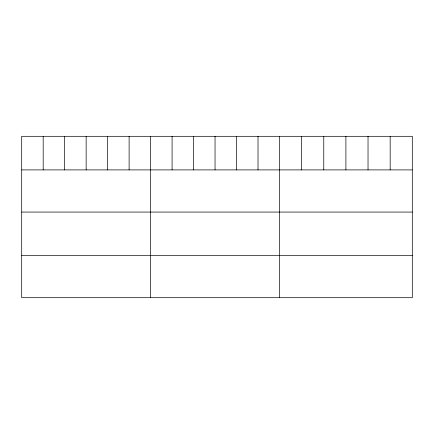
<?xml version="1.0" encoding="UTF-8"?>
<svg xmlns="http://www.w3.org/2000/svg" width="434" height="434" viewBox="0 0 434 434"><rect width="100%" height="100%" fill="white"/><g stroke="black" fill="none" stroke-linecap="round" stroke-linejoin="round"><path stroke-width="0.65" d="M412.3 169.9L412.3 297.691L21.7 297.691L21.7 136.309L412.3 136.309L412.3 169.9L21.7 169.9M21.7 212.069L412.3 212.069M21.7 255.523L412.3 255.523M390.166 136.309L390.166 169.9M368.032 136.309L368.032 169.9M345.898 136.309L345.898 169.9M323.764 136.309L323.764 169.9M301.63 136.309L301.63 169.9M279.496 136.309L279.496 297.691M258.013 136.309L258.013 169.9M236.53 136.309L236.53 169.9M215.047 136.309L215.047 169.9M193.564 136.309L193.564 169.9M172.081 136.309L172.081 169.9M150.598 136.309L150.598 297.691M129.115 136.309L129.115 169.9M107.632 136.309L107.632 169.9M86.149 136.309L86.149 169.9M64.666 136.309L64.666 169.9M43.183 136.309L43.183 169.9"/></g></svg>
